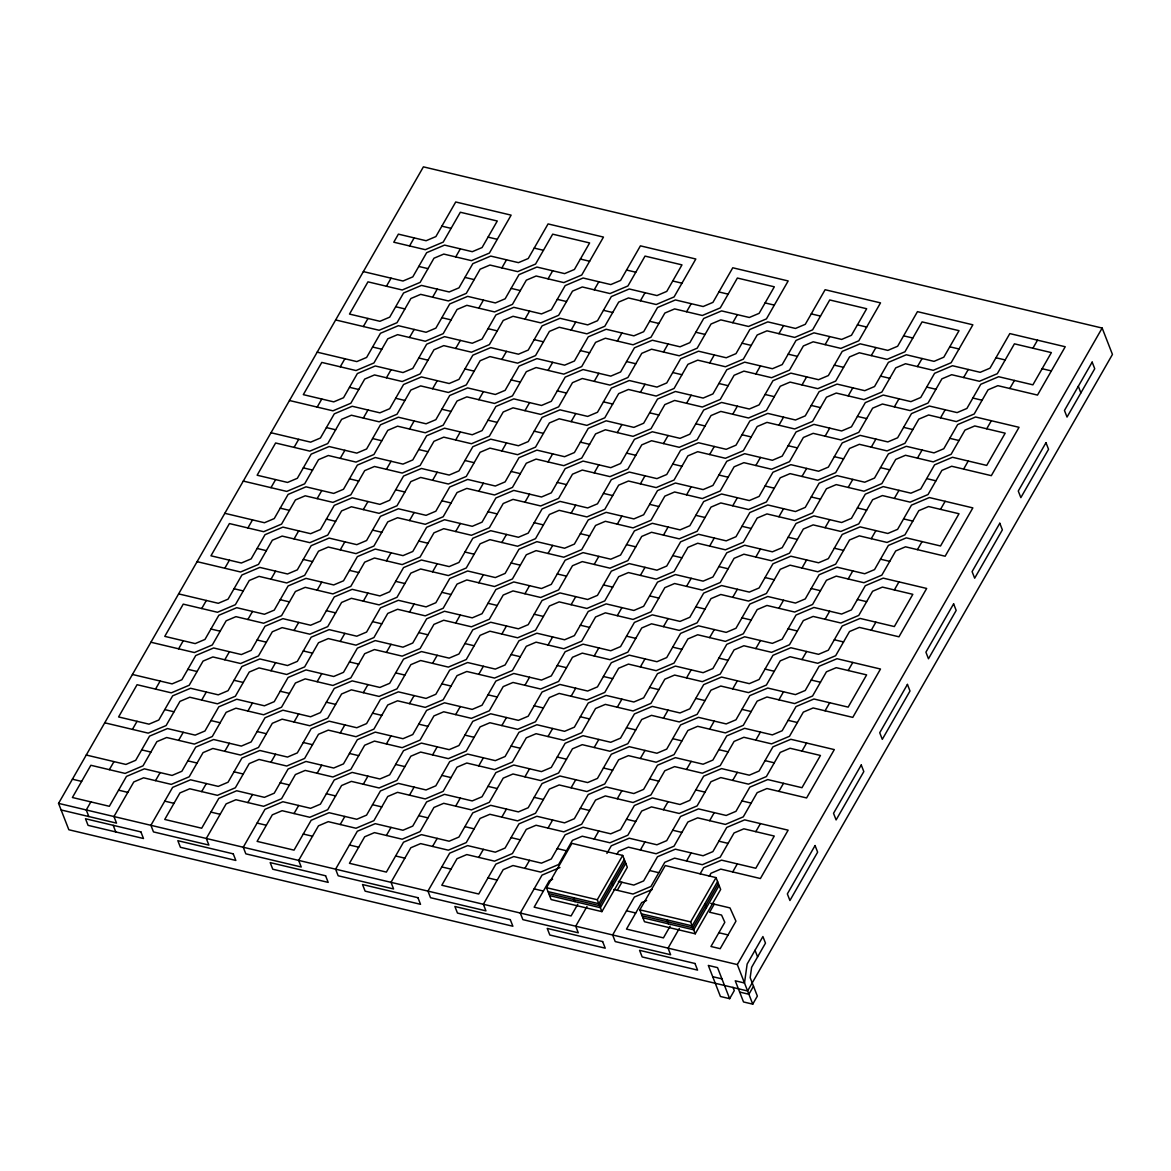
<?xml version="1.0" encoding="UTF-8"?>
<svg xmlns="http://www.w3.org/2000/svg" width="1171" height="1171" viewBox="0 0 1171 1171"><rect width="100%" height="100%" fill="white"/><g stroke="black" fill="none" stroke-linecap="round" stroke-linejoin="round"><path stroke-width="1.5" d="M58.55 803.379L423.404 166.853L1102.16 328.056L1112.45 354.432L747.596 990.959L68.84 829.756L58.55 803.379L737.32 964.582L752.748 1004.147L743.512 1001.952L735.256 980.8L744.493 982.996L747.142 964.055L762.907 936.551L765.483 943.138L751.621 967.305L750.172 977.668L757.359 996.097L752.748 1004.147M90.87 801.901L86.259 809.951L88.82 816.553M109.342 769.669L113.968 761.618M132.44 729.387L137.051 721.321M155.523 689.104L160.149 681.039M178.621 648.807L183.247 640.757M201.719 608.525L206.33 600.474M224.803 568.242L229.428 560.177M247.901 527.945L252.512 519.895M270.984 487.663L275.609 479.612M294.082 447.381L298.693 439.315M317.18 407.098L321.791 399.033M340.263 366.801L344.889 358.75M363.361 326.519L367.972 318.468M386.445 286.236L391.07 278.171M409.543 245.954L414.153 237.889M155.523 780.633L160.134 772.582M178.607 740.35L183.232 732.299M201.705 700.068L206.33 692.002M224.803 659.771L229.414 651.72M247.886 619.488L252.512 611.438M270.984 579.206L275.595 571.141M294.067 538.923L298.693 530.858M317.165 498.626L321.776 490.576M340.249 458.344L344.874 450.293M363.347 418.062L367.972 409.996M386.445 377.779L391.055 369.714M409.528 337.482L414.153 329.432M432.626 297.2L437.237 289.149M455.709 256.917L460.335 248.852M201.69 791.596L206.316 783.545M224.788 751.314L229.399 743.263M247.886 711.031L252.497 702.966M270.969 670.749L275.595 662.684M294.067 630.452L298.678 622.401M317.151 590.169L321.776 582.119M340.249 549.887L344.86 541.822M363.332 509.605L367.957 501.539M386.43 469.308L391.055 461.257M409.528 429.025L414.139 420.975M432.611 388.743L437.237 380.677M455.709 348.446L460.32 340.395M478.793 308.163L483.418 300.113M501.891 267.881L506.501 259.816M247.871 802.574L252.482 794.509M270.955 762.277L275.58 754.226M294.053 721.995L298.678 713.944M317.151 681.712L321.762 673.647M340.234 641.43L344.86 633.365M363.332 601.133L367.943 593.082M386.415 560.85L391.041 552.8M409.513 520.568L414.124 512.503M432.611 480.271L437.222 472.22M455.695 439.989L460.32 431.938M478.793 399.706L483.403 391.641M501.876 359.424L506.501 351.359M524.974 319.127L529.585 311.076M548.057 278.844L552.683 270.794M294.038 813.538L298.664 805.472M317.136 773.255L321.762 765.19M340.234 732.958L344.845 724.908M363.317 692.676L367.943 684.625M386.415 652.393L391.026 644.328M409.499 612.096L414.124 604.046M432.597 571.814L437.207 563.763M455.68 531.532L460.305 523.466M478.778 491.249L483.403 483.184M501.876 450.952L506.487 442.901M524.959 410.67L529.585 402.619M548.057 370.387L552.668 362.322M571.141 330.09L575.766 322.04M594.239 289.808L598.849 281.757M340.219 824.501L344.83 816.45M363.317 784.219L367.928 776.153M386.401 743.922L391.026 735.871M409.499 703.639L414.11 695.589M432.582 663.357L437.207 655.292M455.68 623.074L460.291 615.009M478.763 582.777L483.389 574.727M501.861 542.495L506.487 534.444M524.959 502.213L529.57 494.147M548.043 461.916L552.668 453.865M571.141 421.633L575.751 413.583M594.224 381.351L598.849 373.286M617.322 341.068L621.933 333.003M640.405 300.771L645.031 292.721M386.386 835.465L391.012 827.414M409.484 795.182L414.11 787.117M432.582 754.9L437.193 746.835M455.665 714.603L460.291 706.552M478.763 674.32L483.374 666.27M501.847 634.038L506.472 625.973M524.945 593.756L529.555 585.69M548.043 553.459L552.653 545.408M571.126 513.176L575.751 505.111M594.224 472.894L598.835 464.828M617.307 432.597L621.933 424.546M640.405 392.314L645.016 384.264M663.489 352.032L668.114 343.967M686.587 311.749L691.212 303.684M432.567 846.428L437.193 838.377M455.665 806.146L460.276 798.095M478.749 765.863L483.374 757.798M501.847 725.581L506.458 717.516M524.93 685.284L529.555 677.233M548.028 645.001L552.639 636.951M571.111 604.719L575.737 596.654M594.209 564.422L598.835 556.371M617.307 524.14L621.918 516.089M640.391 483.857L645.016 475.792M663.489 443.575L668.099 435.51M686.572 403.278L691.197 395.227M709.67 362.995L714.281 354.945M732.768 322.713L737.379 314.648M478.749 857.406L483.36 849.341M501.832 817.109L506.458 809.059M524.93 776.827L529.541 768.776M548.013 736.544L552.639 728.479M571.111 696.247L575.722 688.197M594.195 655.965L598.82 647.914M617.293 615.683L621.918 607.617M640.391 575.4L645.001 567.335M663.474 535.103L668.099 527.052M686.572 494.821L691.183 486.77M709.655 454.538L714.281 446.473M732.753 414.241L737.364 406.191M755.837 373.959L760.462 365.908M778.935 333.676L783.56 325.611M524.915 868.37L529.541 860.304M548.013 828.073L552.624 820.022M571.097 787.79L575.722 779.74M594.195 747.508L598.805 739.443M617.278 707.225L621.903 699.16M640.376 666.928L644.987 658.878M663.474 626.646L668.085 618.595M686.557 586.364L691.183 578.298M709.655 546.067L714.266 538.016M732.739 505.784L737.364 497.734M755.837 465.502L760.447 457.437M778.92 425.219L783.545 417.154M802.018 384.922L806.643 376.872M825.116 344.64L829.727 336.589M546.491 887.691L571.902 843.369L622.694 855.43L627.319 867.301L601.909 911.624L551.117 899.562L546.491 887.691L597.283 899.752L601.909 911.624M594.18 839.051L598.805 830.986M617.278 798.754L621.889 790.703M640.361 758.471L644.987 750.421M663.459 718.189L668.07 710.124M686.543 677.892L691.168 669.841M709.641 637.61L714.266 629.559M732.739 597.327L737.349 589.262M755.822 557.045L760.447 548.979M778.92 516.748L783.531 508.697M802.003 476.465L806.629 468.415M825.101 436.183L829.712 428.118M848.199 395.9L852.81 387.835M871.283 355.603L875.908 347.553M577.801 904.232L571.082 915.942L534.152 907.174L549.36 880.636L552.624 879.26M606.915 853.439L611.306 845.784L629.208 838.216L656.916 844.789L666.709 840.646L680.571 816.465L698.472 808.883L726.181 815.47L735.974 811.327L749.835 787.146L767.737 779.564L801.974 787.702L820.447 755.471L790.044 748.254L780.252 752.397L766.39 776.563L748.474 784.146L720.78 777.573L710.973 781.716L697.126 805.882L679.209 813.464L651.515 806.892L641.708 811.035L627.861 835.201L609.945 842.783L582.236 836.211L572.443 840.354L558.596 864.535L540.68 872.102L512.971 865.53L503.179 869.672L483.36 904.261L485.921 910.862L430.518 897.703L427.942 891.102L449.679 853.176L467.595 845.594L495.304 852.181L505.096 848.038L518.958 823.857L536.86 816.275L564.568 822.862L574.361 818.705L588.223 794.538L606.124 786.956L633.833 793.543L643.626 789.386L657.487 765.219L675.389 757.637L703.098 764.209L712.89 760.067L726.752 735.9L744.654 728.318L772.362 734.89L782.155 730.748L796.017 706.581L813.933 698.999L848.155 707.123L866.628 674.891L836.226 667.675L826.433 671.817L812.572 695.998L794.67 703.581L766.961 696.994L757.169 701.136L743.307 725.317L725.391 732.9L697.696 726.313L687.904 730.47L674.042 754.636L656.126 762.219L628.432 755.632L618.625 759.789L604.778 783.955L586.861 791.537L559.167 784.951L549.36 789.108L535.513 813.274L517.597 820.856L489.888 814.284L480.095 818.427L466.248 842.593L448.332 850.175L420.623 843.603L410.831 847.745L391.012 882.334L393.573 888.935L338.17 875.776L335.594 869.175L357.331 831.249L375.247 823.667L402.956 830.239L412.748 826.097L426.595 801.93L444.512 794.348L472.22 800.92L482.013 796.778L495.875 772.611L513.776 765.029L541.485 771.601L551.278 767.459L565.139 743.292L583.041 735.71L610.75 742.282L620.542 738.14L634.404 713.959L652.306 706.391L680.014 712.963L689.807 708.821L703.669 684.64L721.585 677.058L749.279 683.644L759.071 679.502L772.933 655.321L790.849 647.739L818.544 654.326L828.351 650.183L842.198 626.002L860.114 618.42L894.351 626.558L912.824 594.326L882.407 587.095L872.615 591.253L858.753 615.419L840.851 623.001L813.142 616.429L803.35 620.571L789.488 644.738L771.587 652.32L743.878 645.748L734.085 649.89L720.224 674.057L702.322 681.639L674.613 675.067L664.821 679.209L650.959 703.376L633.043 710.958L605.348 704.386L595.541 708.528L581.694 732.709L563.778 740.277L536.084 733.705L526.277 737.847L512.43 762.028L494.513 769.61L466.805 763.024L457.012 767.166L443.165 791.347L425.249 798.929L397.54 792.343L387.747 796.485L373.9 820.666L355.984 828.248L328.275 821.661L318.483 825.818L298.664 860.407L301.225 866.994L245.822 853.835L243.246 847.248L264.983 809.322L282.899 801.74L310.608 808.312L320.4 804.17L334.247 779.988L352.164 772.406L379.872 778.993L389.665 774.851L403.527 750.67L421.428 743.087L449.137 749.674L458.93 745.532L472.791 721.351L490.693 713.768L518.402 720.355L528.194 716.213L542.056 692.032L559.958 684.45L587.666 691.036L597.459 686.879L611.321 662.713L629.222 655.131L656.931 661.717L666.723 657.56L680.585 633.394L698.502 625.812L726.196 632.384L736.003 628.241L749.85 604.075L767.766 596.493L795.46 603.065L805.267 598.923L819.115 574.756L837.031 567.174L864.74 573.746L874.532 569.604L888.379 545.437L906.295 537.855L940.533 545.979L959.005 513.747L928.588 506.531L918.796 510.673L904.949 534.854L887.033 542.436L859.324 535.85L849.531 539.992L835.67 564.173L817.768 571.755L790.059 565.169L780.267 569.311L766.405 593.492L748.503 601.074L720.794 594.487L711.002 598.63L697.14 622.811L679.239 630.393L651.53 623.806L641.737 627.963L627.876 652.13L609.959 659.712L582.265 653.125L572.473 657.282L558.611 681.449L540.695 689.031L513 682.459L503.193 686.601L489.346 710.768L471.43 718.35L443.736 711.778L433.929 715.92L420.082 740.087L402.165 747.669L374.457 741.097L364.664 745.239L350.817 769.406L332.901 776.988L305.192 770.416L295.399 774.558L281.552 798.724L263.636 806.307L235.927 799.734L226.135 803.877L206.301 838.465L208.877 845.067L153.474 831.908L150.898 825.306L172.635 787.38L190.551 779.798L218.26 786.385L228.052 782.228L241.899 758.061L259.816 750.479L287.524 757.066L297.317 752.909L311.164 728.743L329.08 721.16L356.789 727.747L366.582 723.59L380.443 699.424L398.345 691.841L426.054 698.414L435.846 694.271L449.708 670.105L467.61 662.523L495.318 669.095L505.111 664.952L518.973 640.786L536.874 633.204L564.583 639.776L574.375 635.633L588.237 611.467L606.154 603.885L633.848 610.457L643.64 606.315L657.502 582.133L675.418 574.566L703.112 581.138L712.919 576.996L726.767 552.814L744.683 545.232L772.377 551.819L782.184 547.677L796.031 523.496L813.947 515.913L841.656 522.5L851.449 518.358L865.296 494.177L883.212 486.594L910.921 493.181L920.713 489.024L934.56 464.858L952.477 457.276L986.714 465.414L1005.186 433.182L974.77 425.951L964.977 430.108L951.13 454.275L933.214 461.857L905.505 455.27L895.713 459.427L881.865 483.594L863.949 491.176L836.24 484.604L826.448 488.746L812.586 512.913L794.685 520.495L766.976 513.923L757.183 518.065L743.322 542.232L725.42 549.814L697.711 543.242L687.919 547.384L674.057 571.55L656.155 579.133L628.446 572.56L618.654 576.703L604.792 600.884L586.891 608.452L559.182 601.879L549.389 606.022L535.528 630.203L517.611 637.785L489.917 631.198L480.11 635.341L466.263 659.522L448.347 667.104L420.652 660.517L410.845 664.66L396.998 688.841L379.082 696.423L351.373 689.836L341.581 693.993L327.734 718.16L309.817 725.742L282.109 719.155L272.316 723.312L258.469 747.479L240.553 755.061L212.844 748.474L203.051 752.631L189.19 776.797L171.288 784.38L143.579 777.807L133.787 781.95L113.953 816.538L116.529 823.125L61.126 809.966M586.964 906.559L575.708 926.202L578.269 932.789L522.866 919.63L520.29 913.043L542.027 875.118L559.943 867.535M616.912 854.303L618.625 851.317L628.417 847.175L656.126 853.761L674.028 846.179L687.889 821.998L697.682 817.856L725.391 824.428L743.292 816.846L757.154 792.679L766.946 788.537L806.599 797.949L834.308 749.601L790.835 739.282L772.919 746.864L759.071 771.03L749.279 775.187L721.57 768.6L703.654 776.183L689.807 800.349L680 804.506L652.306 797.919L634.389 805.502L620.542 829.683L610.735 833.825L583.041 827.238L565.125 834.821L551.278 859.002L541.47 863.144L513.776 856.557L495.86 864.139L478.734 894.015L441.804 885.247L457.012 858.709L466.805 854.567L494.513 861.139L512.415 853.557L526.277 829.39L536.069 825.248L563.778 831.82L581.68 824.238L595.541 800.071L605.334 795.929L633.043 802.501L650.944 794.919L664.806 770.752L674.598 766.61L702.307 773.182L720.224 765.6L734.071 741.433L743.863 737.276L771.572 743.863L789.488 736.281L803.335 712.114L813.128 707.957L852.781 717.384L880.49 669.036L837.016 658.702L819.115 666.284L805.253 690.466L795.46 694.608L767.752 688.036L749.835 695.618L735.988 719.784L726.196 723.927L698.487 717.355L680.571 724.937L666.723 749.103L656.931 753.246L629.222 746.674L611.306 754.256L597.459 778.422L587.652 782.565L559.958 775.992L542.041 783.575L528.194 807.741L518.387 811.898L490.693 805.311L472.777 812.894L458.915 837.06L449.122 841.217L421.428 834.63L403.512 842.212L386.386 872.088L349.456 863.305L364.664 836.782L374.457 832.625L402.165 839.212L420.067 831.63L433.929 807.463L443.721 803.306L471.43 809.893L489.332 802.311L503.193 778.144L512.986 773.987L540.695 780.574L558.596 772.992L572.458 748.811L582.25 744.668L609.959 751.255L627.861 743.673L641.723 719.492L651.515 715.349L679.224 721.936L697.14 714.354L710.987 690.173L720.78 686.03L748.489 692.603L766.405 685.02L780.252 660.854L790.044 656.711L817.753 663.284L835.67 655.701L849.517 631.535L859.324 627.393L898.962 636.804L926.671 588.457L883.197 578.137L865.296 585.72L851.434 609.886L841.642 614.043L813.933 607.456L796.031 615.038L782.169 639.205L772.377 643.362L744.668 636.775L726.752 644.357L712.905 668.524L703.112 672.681L675.404 666.094L657.487 673.676L643.64 697.857L633.848 702L606.139 695.413L588.223 702.995L574.375 727.176L564.568 731.319L536.874 724.732L518.958 732.314L505.111 756.495L495.304 760.638L467.61 754.065L449.693 761.648L435.832 785.814L426.039 789.957L398.345 783.384L380.429 790.967L366.567 815.133L356.774 819.276L329.066 812.703L311.164 820.286L294.038 850.146L257.108 841.378L272.316 814.84L282.109 810.698L309.803 817.285L327.719 809.703L341.581 785.521L351.373 781.379L379.082 787.966L396.984 780.384L410.845 756.203L420.638 752.06L448.347 758.632L466.248 751.05L480.11 726.884L489.902 722.741L517.611 729.313L535.513 721.731L549.375 697.565L559.167 693.422L586.876 699.995L604.792 692.412L618.639 668.246L628.432 664.103L656.141 670.676L674.057 663.093L687.904 638.927L697.696 634.77L725.405 641.357L743.322 633.774L757.169 609.608L766.961 605.451L794.67 612.038L812.586 604.456L826.433 580.289L836.24 576.132L863.935 582.719L881.851 575.137L895.698 550.956L905.505 546.813L945.143 556.225L972.852 507.892L929.379 497.558L911.477 505.14L897.615 529.321L887.823 533.464L860.114 526.877L842.212 534.459L828.351 558.64L818.558 562.783L790.849 556.21L772.948 563.793L759.086 587.959L749.294 592.102L721.585 585.529L703.683 593.111L689.821 617.278L680.029 621.42L652.32 614.848L634.404 622.43L620.557 646.597L610.764 650.739L583.056 644.167L565.139 651.749L551.292 675.916L541.5 680.073L513.791 673.486L495.875 681.068L482.028 705.235L472.22 709.392L444.526 702.805L426.61 710.387L412.763 734.554L402.956 738.711L375.262 732.124L357.345 739.706L343.484 763.887L333.691 768.03L305.982 761.443L288.081 769.025L274.219 793.206L264.426 797.349L236.718 790.762L218.816 798.344L201.69 828.219L164.745 819.451L179.953 792.913L189.761 788.771L217.455 795.343L235.371 787.761L249.233 763.594L259.025 759.452L286.719 766.024L304.636 758.442L318.497 734.276L328.29 730.133L355.999 736.705L373.9 729.123L387.762 704.957L397.555 700.8L425.263 707.386L443.165 699.804L457.027 675.638L466.819 671.481L494.528 678.068L512.43 670.485L526.291 646.319L536.084 642.162L563.793 648.749L581.709 641.166L595.556 616.985L605.348 612.843L633.057 619.43L650.974 611.848L664.821 587.666L674.613 583.524L702.322 590.111L720.238 582.529L734.085 558.347L743.892 554.205L771.587 560.777L789.503 553.195L803.35 529.029L813.157 524.886L840.851 531.458L858.767 523.876L872.629 499.71L882.422 495.567L910.116 502.139L928.032 494.557L941.894 470.391L951.686 466.248L991.325 475.66L1019.033 427.313L975.575 416.993L957.658 424.575L943.797 448.742L934.004 452.884L906.31 446.312L888.394 453.894L874.532 478.061L864.74 482.218L837.031 475.631L819.129 483.213L805.267 507.38L795.475 511.537L767.766 504.95L749.864 512.532L736.003 536.699L726.21 540.856L698.502 534.269L680.6 541.851L666.738 566.032L656.946 570.175L629.237 563.588L611.321 571.17L597.473 595.351L587.681 599.493L559.972 592.907L542.056 600.489L528.209 624.67L518.416 628.812L490.708 622.24L472.791 629.822L458.944 653.989L449.137 658.131L421.443 651.559L403.527 659.141L389.68 683.308L379.872 687.45L352.178 680.878L334.262 688.46L320.4 712.627L310.608 716.769L282.914 710.197L264.997 717.779L251.136 741.946L241.343 746.088L213.634 739.516L195.733 747.098L181.871 771.265L172.078 775.422L144.37 768.835L126.468 776.417L109.342 806.292L72.397 797.51L90.87 765.278L125.107 773.416L143.023 765.834L156.87 741.667L166.677 737.51L194.371 744.097L212.288 736.515L226.149 712.334L235.942 708.192L263.651 714.778L281.552 707.196L295.414 683.015L305.207 678.873L332.915 685.459L350.817 677.877L364.679 653.696L374.471 649.554L402.18 656.141L420.082 648.558L433.943 624.377L443.736 620.235L471.445 626.807L489.346 619.225L503.208 595.058L513 590.916L540.709 597.488L558.626 589.906L572.473 565.739L582.265 561.597L609.974 568.169L627.89 560.587L641.737 536.42L651.53 532.278L679.239 538.85L697.155 531.268L711.002 507.102L720.809 502.945L748.503 509.531L766.42 501.949L780.267 477.783L790.074 473.626L817.768 480.212L835.684 472.63L849.546 448.464L859.338 444.307L887.047 450.894L904.949 443.311L918.811 419.13L928.603 414.988L956.312 421.575L974.213 413.992L988.075 389.811L997.868 385.669L1037.506 395.081L1065.229 346.748L1009.812 333.589L989.993 368.177L980.186 372.319L952.491 365.733L934.575 373.315L920.728 397.496L910.921 401.638L883.227 395.051L865.31 402.634L851.449 426.815L841.656 430.957L813.947 424.385L796.046 431.967L782.184 456.134L772.392 460.276L744.683 453.704L726.781 461.286L712.919 485.453L703.127 489.595L675.418 483.023L657.517 490.605L643.655 514.772L633.862 518.914L606.154 512.342L588.252 519.924L574.39 544.091L564.598 548.233L536.889 541.661L518.973 549.243L505.125 573.409L495.333 577.566L467.624 570.98L449.708 578.562L435.861 602.728L426.068 606.885L398.36 600.299L380.443 607.881L366.596 632.062L356.789 636.204L329.095 629.617L311.179 637.2L297.332 661.381L287.524 665.523L259.83 658.936L241.914 666.519L228.052 690.7L218.26 694.842L190.551 688.27L172.649 695.837L158.788 720.019L148.995 724.161L118.593 716.945L137.066 684.713L171.288 692.837L189.204 685.255L203.066 661.088L212.859 656.946L240.567 663.518L258.469 655.936L272.331 631.769L282.123 627.627L309.832 634.199L327.734 626.617L341.595 602.45L351.388 598.308L379.097 604.88L396.998 597.298L410.86 573.131L420.652 568.974L448.361 575.561L466.278 567.979L480.125 543.812L489.917 539.655L517.626 546.242L535.542 538.66L549.389 514.493L559.182 510.336L586.891 516.923L604.807 509.341L618.654 485.16L628.461 481.018L656.155 487.604L674.072 480.022L687.919 455.841L697.726 451.699L725.42 458.285L743.336 450.703L757.198 426.522L766.99 422.38L794.685 428.952L812.601 421.37L826.463 397.203L836.255 393.061L863.964 399.633L881.865 392.051L895.727 367.884L905.52 363.742L933.228 370.314L951.13 362.732L972.867 324.806L917.464 311.647L897.645 346.235L887.838 350.392L860.143 343.806L842.227 351.388L828.365 375.554L818.573 379.711L790.879 373.125L772.962 380.707L759.101 404.873L749.308 409.03L721.599 402.443L703.698 410.026L689.836 434.207L680.044 438.349L652.335 431.762L634.433 439.345L620.571 463.526L610.779 467.668L583.07 461.081L565.169 468.663L551.307 492.845L541.514 496.987L513.806 490.415L495.889 497.982L482.042 522.164L472.25 526.306L444.541 519.734L426.625 527.316L412.778 551.482L402.985 555.625L375.276 549.053L357.36 556.635L343.513 580.801L333.706 584.944L306.012 578.372L288.095 585.954L274.248 610.12L264.441 614.263L236.747 607.69L218.831 615.273L204.969 639.439L195.176 643.596L164.774 636.365L183.247 604.134L217.484 612.272L235.386 604.69L249.247 580.509L259.04 576.366L286.749 582.953L304.65 575.371L318.512 551.19L328.304 547.047L356.013 553.634L373.915 546.052L387.777 521.871L397.569 517.728L425.278 524.301L443.194 516.733L457.041 492.552L466.834 488.409L494.543 494.982L512.459 487.399L526.306 463.233L536.098 459.091L563.807 465.663L581.724 458.081L595.571 433.914L605.378 429.772L633.072 436.344L650.988 428.762L664.835 404.595L674.642 400.453L702.337 407.025L720.253 399.443L734.115 375.276L743.907 371.119L771.616 377.706L789.517 370.124L803.379 345.957L813.172 341.8L840.88 348.387L858.782 340.805L880.519 302.879L825.116 289.72L805.297 324.308L795.49 328.451L767.795 321.879L749.879 329.461L736.017 353.627L726.225 357.77L698.516 351.198L680.614 358.78L666.753 382.946L656.96 387.089L629.251 380.516L611.35 388.099L597.488 412.265L587.696 416.408L559.987 409.835L542.085 417.418L528.223 441.584L518.431 445.741L490.722 439.154L472.821 446.737L458.959 470.903L449.166 475.06L421.458 468.473L403.541 476.055L389.694 500.237L379.902 504.379L352.193 497.792L334.277 505.374L320.43 529.555L310.637 533.698L282.928 527.111L265.012 534.693L251.165 558.874L241.358 563.017L210.956 555.801L229.428 523.569L263.665 531.693L281.567 524.11L295.429 499.944L305.221 495.801L332.93 502.374L350.846 494.791L364.693 470.625L374.486 466.482L402.195 473.055L420.111 465.473L433.958 441.306L443.75 437.149L471.459 443.736L489.376 436.154L503.223 411.987L513.03 407.83L540.724 414.417L558.64 406.835L572.487 382.668L582.294 378.511L609.989 385.098L627.905 377.516L641.767 353.335L651.559 349.192L679.253 355.779L697.169 348.197L711.031 324.016L720.824 319.873L748.532 326.46L766.434 318.878L788.171 280.952L732.768 267.778L712.934 302.381L703.142 306.524L675.433 299.937L657.531 307.519L643.669 331.7L633.877 335.843L606.168 329.256L588.266 336.838L574.405 361.019L564.612 365.162L536.904 358.589L519.002 366.157L505.14 390.338L495.348 394.481L467.639 387.908L449.737 395.491L435.875 419.657L426.083 423.8L398.374 417.227L380.458 424.81L366.611 448.976L356.818 453.118L329.11 446.546L311.193 454.128L297.346 478.295L287.554 482.437L257.137 475.221L275.609 442.989L309.847 451.128L327.763 443.546L341.61 419.364L351.402 415.222L379.111 421.809L397.028 414.227L410.875 390.045L420.667 385.903L448.376 392.475L466.292 384.908L480.139 360.727L489.946 356.584L517.641 363.156L535.557 355.574L549.404 331.408L559.211 327.265L586.905 333.837L604.822 326.255L618.683 302.089L628.476 297.946L656.184 304.519L674.086 296.936L695.823 259.011L640.42 245.851L620.586 280.44L610.794 284.582L583.085 278.01L565.183 285.592L551.321 309.759L541.529 313.916L513.82 307.329L495.919 314.911L482.057 339.078L472.264 343.235L444.556 336.648L426.654 344.23L412.792 368.411L403 372.554L375.291 365.967L357.375 373.549L343.527 397.73L333.735 401.873L303.318 394.642L321.791 362.425L356.028 370.548L373.944 362.966L387.791 338.8L397.598 334.657L425.293 341.229L443.209 333.647L457.056 309.481L466.863 305.324L494.557 311.91L512.474 304.328L526.335 280.162L536.128 276.005L563.822 282.592L581.738 275.009L603.475 237.084L548.072 223.924L528.238 258.513L518.446 262.655L490.737 256.083L472.835 263.665L458.973 287.832L449.181 291.974L421.472 285.402L403.571 292.984L389.709 317.151L379.916 321.293L349.5 314.077L367.972 281.845L402.209 289.984L420.126 282.401L433.973 258.22L443.78 254.078L471.474 260.65L489.39 253.082L511.127 215.142L455.724 201.983L435.89 236.571L426.098 240.728L398.389 234.141L393.778 242.207L425.307 249.686L443.209 242.104L460.335 212.244L497.28 221.012L482.071 247.549L472.279 251.692L444.57 245.105L426.654 252.687L412.807 276.868L403 281.011L363.361 271.599M597.283 899.752L622.694 855.43M624.231 859.397L598.835 903.705L548.043 891.643M625.007 861.373L599.596 905.681L548.804 893.619M625.768 863.349L600.372 907.671L549.58 895.595M617.263 890.297L621.889 882.246M640.361 850.014L644.972 841.949M663.445 809.732L668.07 801.667M686.543 769.435L691.153 761.384M709.626 729.152L714.251 721.087M732.724 688.87L737.349 680.805M755.822 648.573L760.433 640.522M778.905 608.291L783.531 600.24M802.003 568.008L806.614 559.943M825.087 527.726L829.712 519.661M848.185 487.429L852.795 479.378M871.283 447.146L875.893 439.096M894.366 406.864L898.991 398.799M917.464 366.567L922.075 358.516M639.834 909.852L665.245 865.545L716.037 877.606L720.663 889.477L695.252 933.785L644.474 921.723L639.834 909.852L690.627 921.914L695.252 933.785M686.528 860.978L691.153 852.912M709.626 820.695L714.237 812.63M732.709 780.398L737.335 772.348M755.807 740.116L760.418 732.065M778.905 699.834L783.516 691.768M801.989 659.551L806.614 651.486M825.087 619.254L829.697 611.203M848.17 578.972L852.795 570.921M871.268 538.689L875.879 530.624M894.351 498.392L898.977 490.342M917.449 458.11L922.075 450.059M940.547 417.827L945.158 409.762M963.631 377.545L968.256 369.48M670.149 926.159L663.43 937.883L626.5 929.101L641.708 902.578L646.597 900.499M700.141 873.829L703.654 867.726L721.556 860.143L755.793 868.267L774.265 836.05L743.863 828.819L734.056 832.962L720.209 857.143L702.293 864.725L674.598 858.138L664.791 862.295L650.944 886.462L633.028 894.044L613.853 889.492M679.312 928.486L668.056 948.129L670.617 954.731L615.214 941.572L612.638 934.97L634.389 897.045L652.291 889.462M709.26 876.23L710.973 873.259L720.765 869.102L760.403 878.528L788.127 830.18L744.654 819.861L726.737 827.443L712.89 851.61L703.083 855.752L675.389 849.18L657.473 856.762L643.626 880.929L633.818 885.071L618.376 881.412M690.627 921.914L716.037 877.606M717.574 881.558L692.178 925.88L641.386 913.819M718.35 883.534L692.939 927.856L642.147 915.795M719.111 885.525L693.715 929.833L642.923 917.771M714.237 904.173L709.611 912.224L721.556 915.063L724.82 922.309L710.958 946.49L720.194 948.686L735.959 921.167L730.001 907.92L710.724 903.339M732.709 871.941L737.32 863.891M755.793 831.659L760.418 823.594M778.891 791.376L783.501 783.311M801.989 751.079L806.599 743.029M825.072 710.797L829.697 702.746M848.17 670.515L852.781 662.449M871.253 630.218L875.879 622.167M894.351 589.935L898.962 581.885M917.435 549.653L922.06 541.588M940.533 509.37L945.143 501.305M963.631 469.073L968.241 461.023M986.714 428.791L991.339 420.74M1009.812 388.509L1014.423 380.443M1032.895 348.226L1037.521 340.161M737.32 964.582L1102.16 328.056M729.65 998.673L717.545 967.627L708.323 965.431L720.414 996.477L729.65 998.673L734.276 990.607L732.987 987.314M753.509 986.202L748.884 994.252L739.648 992.057M441.862 226.164L451.098 228.36M488.044 237.128L497.28 239.323M534.21 248.091L543.446 250.287M580.392 259.054L589.628 261.25M626.558 270.033L635.794 272.214M672.74 280.996L681.976 283.192M718.906 291.96L728.142 294.155M765.087 302.923L774.324 305.119M811.254 313.887L820.49 316.082M857.435 324.85L866.672 327.046M903.602 335.828L912.838 338.009M949.783 346.792L959.02 348.987M995.965 357.755L1005.186 359.951M1042.131 368.719L1051.368 370.914M418.779 266.446L428.015 268.642M464.946 277.41L474.182 279.606M511.127 288.373L520.363 290.569M557.294 299.352L566.53 301.533M603.475 310.315L612.711 312.511M649.642 321.278L658.878 323.474M695.823 332.242L705.059 334.438M741.99 343.205L751.226 345.401M788.171 354.169L797.407 356.365M834.338 365.147L843.574 367.328M880.519 376.111L889.755 378.306M926.685 387.074L935.922 389.27M972.867 398.038L982.103 400.233M395.681 306.729L404.917 308.924M441.862 317.707L451.084 319.888M488.029 328.67L497.265 330.866M534.21 339.634L543.446 341.83M580.377 350.597L589.613 352.793M626.558 361.561L635.794 363.757M672.725 372.524L681.961 374.72M718.906 383.503L728.142 385.683M765.073 394.466L774.309 396.662M811.254 405.429L820.49 407.625M857.421 416.393L866.657 418.589M903.602 427.356L912.838 429.552M949.769 438.32L959.005 440.516M335.653 319.946L379.126 330.266L397.028 322.684L410.889 298.517L420.682 294.36L448.391 300.947L466.292 293.365L480.154 269.184L489.946 265.041L517.655 271.628L535.571 264.046L552.683 234.171L589.628 242.939L574.419 269.476L564.627 273.619L536.918 267.047L519.002 274.629L505.155 298.795L495.362 302.938L467.653 296.365L449.737 303.948L435.89 328.114L426.083 332.271L398.389 325.684L380.473 333.267L366.625 357.433L356.818 361.59L317.18 352.164M372.583 347.026L381.819 349.207M418.764 357.989L428 360.185M464.946 368.953L474.167 371.148M511.112 379.916L520.348 382.112M557.294 390.88L566.515 393.075M603.46 401.858L612.696 404.039M649.642 412.821L658.878 415.017M695.808 423.785L705.044 425.981M741.99 434.748L751.226 436.944M788.156 445.712L797.392 447.908M834.338 456.675L843.574 458.871M880.504 467.653L889.74 469.834M926.685 478.617L935.922 480.813M349.5 387.308L358.736 389.504M395.666 398.272L404.903 400.467M441.848 409.235L451.084 411.431M488.014 420.199L497.251 422.394M534.196 431.177L543.432 433.358M580.377 442.14L589.599 444.336M626.544 453.104L635.78 455.299M672.725 464.067L681.946 466.263M718.892 475.031L728.128 477.226M765.073 486.009L774.309 488.19M811.24 496.972L820.476 499.168M857.421 507.936L866.657 510.132M903.588 518.899L912.824 521.095M289.471 400.511L332.945 410.831L350.846 403.248L364.708 379.082L374.5 374.94L402.209 381.512L420.111 373.93L433.973 349.763L443.765 345.621L471.474 352.193L489.376 344.611L503.237 320.444L513.03 316.302L540.739 322.874L558.64 315.292L572.502 291.125L582.294 286.968L610.003 293.555L627.919 285.973L645.031 256.098L681.976 264.88L666.767 291.403L656.975 295.56L629.266 288.974L611.35 296.556L597.503 320.722L587.71 324.879L560.001 318.292L542.085 325.875L528.238 350.056L518.431 354.198L490.737 347.611L472.821 355.194L458.973 379.375L449.166 383.517L421.472 376.93L403.556 384.512L389.694 408.694L379.902 412.836L352.208 406.264L334.291 413.846L320.43 438.013L310.637 442.155L270.999 432.743M326.402 427.591L335.638 429.786M372.583 438.554L381.819 440.75M418.75 449.532L427.986 451.713M464.931 460.496L474.167 462.691M511.098 471.459L520.334 473.655M557.279 482.423L566.515 484.618M603.446 493.386L612.682 495.582M649.627 504.35L658.863 506.545M695.808 515.328L705.03 517.509M741.975 526.291L751.211 528.487M788.156 537.255L797.378 539.45M834.323 548.218L843.559 550.414M880.504 559.182L889.74 561.377M303.318 467.873L312.555 470.069M349.485 478.851L358.721 481.032M395.666 489.815L404.903 492.01M441.833 500.778L451.069 502.974M488.014 511.742L497.251 513.937M534.181 522.705L543.417 524.901M580.362 533.683L589.599 535.864M626.529 544.647L635.765 546.842M672.71 555.61L681.946 557.806M718.877 566.574L728.113 568.769M765.058 577.537L774.294 579.733M811.24 588.501L820.461 590.696M857.406 599.479L866.642 601.66M243.29 481.091L286.749 491.41L304.665 483.828L318.527 459.661L328.319 455.504L356.013 462.091L373.93 454.509L387.791 430.343L397.584 426.185L425.293 432.772L443.194 425.19L457.056 401.009L466.848 396.867L494.557 403.453L512.459 395.871L526.321 371.69L536.113 367.548L563.822 374.135L581.724 366.552L595.585 342.371L605.378 338.229L633.087 344.801L651.003 337.219L664.85 313.052L674.642 308.91L702.351 315.482L720.267 307.9L737.379 278.039L774.324 286.807L759.115 313.345L749.323 317.487L721.614 310.901L703.698 318.483L689.851 342.664L680.058 346.806L652.349 340.234L634.433 347.816L620.586 371.983L610.794 376.125L583.085 369.553L565.169 377.135L551.321 401.302L541.514 405.444L513.82 398.872L495.904 406.454L482.057 430.621L472.25 434.763L444.556 428.191L426.639 435.773L412.778 459.94L402.985 464.097L375.276 457.51L357.375 465.092L343.513 489.258L333.72 493.415L306.012 486.829L288.11 494.411L274.248 518.577L264.456 522.734L224.817 513.308M280.22 508.17L289.457 510.366M326.402 519.134L335.638 521.329M372.568 530.097L381.805 532.293M418.75 541.061L427.986 543.256M464.916 552.024L474.153 554.22M511.098 563.002L520.334 565.183M557.264 573.966L566.501 576.161M603.446 584.929L612.682 587.125M649.612 595.893L658.849 598.088M695.794 606.856L705.03 609.052M741.96 617.834L751.197 620.015M788.142 628.798L797.378 630.993M834.308 639.761L843.544 641.957M257.137 548.452L266.359 550.648M303.304 559.416L312.54 561.612M349.485 570.379L358.721 572.575M395.652 581.358L404.888 583.539M441.833 592.321L451.069 594.517M488 603.285L497.236 605.48M534.181 614.248L543.417 616.444M580.348 625.212L589.584 627.407M626.529 636.175L635.765 638.371M672.696 647.153L681.932 649.334M718.877 658.117L728.113 660.312M765.044 669.08L774.28 671.276M811.225 680.044L820.461 682.239M197.094 561.656L240.567 571.99L258.484 564.407L272.331 540.226L282.138 536.084L309.832 542.656L327.748 535.074L341.595 510.907L351.402 506.765L379.097 513.337L397.013 505.755L410.875 481.588L420.667 477.446L448.376 484.018L466.278 476.436L480.139 452.269L489.932 448.127L517.641 454.699L535.542 447.117L549.404 422.951L559.196 418.794L586.905 425.38L604.807 417.798L618.669 393.632L628.461 389.475L656.17 396.061L674.072 388.479L687.933 364.313L697.726 360.156L725.435 366.743L743.351 359.16L757.198 334.979L766.99 330.837L794.699 337.424L812.615 329.841L829.727 299.966L866.672 308.734L851.463 335.272L841.671 339.414L813.962 332.842L796.046 340.424L782.199 364.591L772.406 368.733L744.697 362.161L726.781 369.743L712.934 393.91L703.142 398.067L675.433 391.48L657.517 399.062L643.669 423.229L633.862 427.386L606.168 420.799L588.252 428.381L574.405 452.548L564.598 456.705L536.904 450.118L518.987 457.7L505.125 481.881L495.333 486.024L467.639 479.437L449.723 487.019L435.861 511.2L426.068 515.342L398.36 508.756L380.458 516.338L366.596 540.519L356.804 544.661L329.095 538.089L311.193 545.671L297.332 569.838L287.539 573.98L259.83 567.408L241.929 574.99L228.067 599.157L218.274 603.299L178.621 593.887M234.039 588.735L243.275 590.931M280.22 599.698L289.442 601.894M326.387 610.677L335.623 612.872M372.568 621.64L381.79 623.836M418.735 632.603L427.971 634.799M464.916 643.567L474.153 645.763M511.083 654.53L520.319 656.726M557.264 665.509L566.501 667.69M603.431 676.472L612.667 678.668M649.612 687.436L658.849 689.631M695.779 698.399L705.015 700.595M741.96 709.363L751.197 711.558M788.127 720.326L797.363 722.522M210.941 629.032L220.177 631.213M257.122 639.995L266.359 642.191M303.289 650.959L312.525 653.155M349.47 661.922L358.707 664.118M395.652 672.886L404.873 675.082M441.818 683.849L451.055 686.045M488 694.827L497.221 697.008M534.166 705.791L543.403 707.987M580.348 716.754L589.584 718.95M626.514 727.718L635.751 729.914M672.696 738.681L681.932 740.877M718.862 749.66L728.099 751.841M765.044 760.623L774.28 762.819M150.913 642.235L194.386 652.554L212.302 644.972L226.149 620.806L235.942 616.649L263.651 623.235L281.567 615.653L295.414 591.487L305.221 587.33L332.915 593.917L350.832 586.334L364.679 562.168L374.486 558.011L402.18 564.598L420.096 557.015L433.958 532.834L443.75 528.692L471.445 535.279L489.361 527.697L503.223 503.515L513.015 499.373L540.724 505.96L558.626 498.378L572.487 474.196L582.28 470.054L609.989 476.626L627.89 469.044L641.752 444.878L651.544 440.735L679.253 447.307L697.155 439.725L711.017 415.559L720.809 411.416L748.518 417.988L766.434 410.406L780.281 386.24L790.074 382.097L817.782 388.67L835.699 381.087L849.546 356.921L859.338 352.778L887.047 359.351L904.963 351.768L922.075 321.893L959.02 330.676L943.811 357.199L934.019 361.356L906.31 354.769L888.408 362.351L874.547 386.532L864.754 390.675L837.045 384.088L819.129 391.67L805.282 415.851L795.49 419.994L767.781 413.407L749.864 420.989L736.017 445.17L726.225 449.313L698.516 442.74L680.6 450.308L666.753 474.489L656.946 478.632L629.251 472.059L611.335 479.642L597.488 503.808L587.681 507.951L559.987 501.378L542.071 508.961L528.209 533.127L518.416 537.269L490.708 530.697L472.806 538.279L458.944 562.446L449.152 566.588L421.443 560.016L403.541 567.598L389.68 591.765L379.887 595.922L352.178 589.335L334.277 596.917L320.415 621.084L310.622 625.241L282.914 618.654L265.012 626.236L251.15 650.403L241.358 654.56L213.649 647.973L195.733 655.555L181.886 679.736L172.093 683.879L132.44 674.467M187.858 669.314L197.094 671.51M234.024 680.278L243.261 682.473M280.206 691.241L289.442 693.437M326.372 702.205L335.609 704.4M372.554 713.183L381.79 715.364M418.72 724.146L427.957 726.342M464.902 735.11L474.138 737.306M511.083 746.073L520.305 748.269M557.25 757.037L566.486 759.232M603.431 768L612.653 770.196M649.598 778.978L658.834 781.159M695.779 789.942L705.015 792.138M741.946 800.905L751.182 803.101M164.76 709.597L173.996 711.792M210.941 720.56L220.177 722.756M257.108 731.538L266.344 733.719M303.289 742.502L312.525 744.697M349.456 753.465L358.692 755.661M395.637 764.429L404.873 766.624M441.804 775.392L451.04 777.588M487.985 786.356L497.221 788.551M534.152 797.334L543.388 799.515M580.333 808.297L589.569 810.493M626.514 819.261L635.736 821.457M672.681 830.224L681.917 832.42M718.862 841.188L728.099 843.383M104.731 722.8L148.205 733.134L166.121 725.552L179.968 701.37L189.761 697.228L217.469 703.815L235.386 696.233L249.233 672.052L259.025 667.909L286.734 674.481L304.65 666.899L318.497 642.733L328.304 638.59L355.999 645.162L373.915 637.58L387.762 613.414L397.569 609.271L425.263 615.844L443.18 608.261L457.041 584.095L466.834 579.952L494.528 586.525L512.444 578.942L526.306 554.776L536.098 550.633L563.807 557.206L581.709 549.623L595.571 525.457L605.363 521.3L633.072 527.887L650.974 520.305L664.835 496.138L674.628 491.981L702.337 498.568L720.238 490.986L734.1 466.805L743.892 462.662L771.601 469.249L789.517 461.667L803.365 437.486L813.157 433.343L840.866 439.93L858.782 432.348L872.629 408.167L882.422 404.024L910.13 410.597L928.047 403.029L941.894 378.848L951.686 374.705L979.395 381.278L997.311 373.695L1014.423 343.835L1051.368 352.603L1032.895 384.835L998.658 376.711L980.756 384.293L966.895 408.459L957.102 412.602L929.393 406.03L911.477 413.612L897.63 437.778L887.838 441.921L860.129 435.349L842.212 442.931L828.365 467.097L818.573 471.24L790.864 464.667L772.948 472.25L759.101 496.416L749.294 500.559L721.599 493.986L703.683 501.569L689.836 525.735L680.029 529.892L652.335 523.305L634.419 530.887L620.557 555.054L610.764 559.211L583.07 552.624L565.154 560.206L551.292 584.373L541.5 588.53L513.791 581.943L495.889 589.525L482.028 613.706L472.235 617.849L444.526 611.262L426.625 618.844L412.763 643.025L402.97 647.168L375.262 640.581L357.36 648.163L343.498 672.344L333.706 676.487L305.997 669.914L288.081 677.497L274.234 701.663L264.441 705.806L236.732 699.233L218.816 706.816L204.969 730.982L195.176 735.125L167.468 728.552L149.551 736.135L135.704 760.301L125.912 764.443L86.259 755.032M141.676 749.879L150.913 752.075M187.843 760.857L197.079 763.038M234.024 771.821L243.261 774.016M280.191 782.784L289.427 784.98M326.372 793.748L335.609 795.943M372.539 804.711L381.775 806.907M418.72 815.675L427.957 817.87M464.887 826.653L474.123 828.834M511.068 837.616L520.305 839.812M557.235 848.58L566.471 850.775M649.583 870.507L658.819 872.702M72.412 779.213L81.633 781.394M118.578 790.176L127.815 792.372M164.76 801.14L173.996 803.335M210.926 812.103L220.163 814.299M257.108 823.067L266.344 825.262M303.274 834.03L312.511 836.226M349.456 845.008L358.692 847.189M395.622 855.972L404.859 858.167M441.804 866.935L451.04 869.131M487.97 877.899L497.207 880.094M534.152 888.862L543.388 891.058M626.5 910.804L635.736 912.985M718.848 932.731L728.084 934.926M712.7 976.687L721.936 978.883M1078.315 386.284L1080.877 392.885M755.032 950.296L757.593 956.897M704.869 903.719L706.42 907.671M666.782 919.85L668.319 923.802M611.525 881.543L613.077 885.51M573.439 897.674L574.976 901.626M113.192 825.335L115.768 831.922M815.06 845.55L787.351 893.897L789.927 900.499L817.636 852.151L815.06 845.55M861.256 764.985L833.532 813.318L836.109 819.92L863.817 771.572L861.256 764.985M907.437 684.406L879.728 732.753L882.29 739.34L909.999 691.007L907.437 684.406M953.618 603.841L925.91 652.174L928.471 658.775L956.18 610.428L953.618 603.841M999.8 523.261L972.091 571.609L974.667 578.196L1002.376 529.863L999.8 523.261M1045.981 442.697L1018.272 491.03L1020.849 497.631L1048.557 449.283L1045.981 442.697M1092.162 362.117L1064.454 410.465L1067.03 417.052L1094.739 368.719L1092.162 362.117M140.901 831.908L85.498 818.749L88.059 825.35L143.477 838.509L140.901 831.908M233.249 853.849L177.846 840.69L180.407 847.277L235.825 860.436L233.249 853.849M325.597 875.776L270.194 862.617L272.77 869.219L328.173 882.378L325.597 875.776M417.945 897.703L362.542 884.544L365.118 891.146L420.521 904.305L417.945 897.703M510.293 919.645L454.89 906.486L457.466 913.073L512.869 926.232L510.293 919.645M602.641 941.572L547.238 928.413L549.814 935.014L605.217 948.173L602.641 941.572M695.003 963.499L639.586 950.34L642.162 956.941L697.565 970.1L695.003 963.499"/></g></svg>
